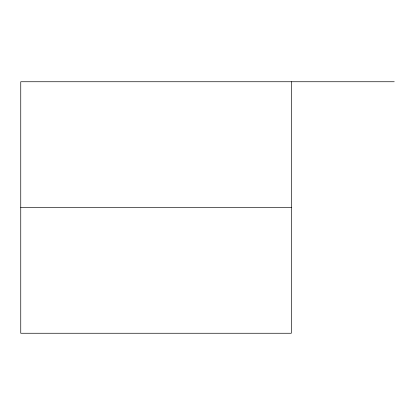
<?xml version="1.0" encoding="UTF-8"?>
<svg xmlns="http://www.w3.org/2000/svg" width="415" height="415" viewBox="0 0 415 415"><rect width="100%" height="100%" fill="white"/><g stroke="black" fill="none" stroke-linecap="round" stroke-linejoin="round"><path stroke-width="0.62" d="M394.25 81.745L20.75 81.745L20.75 333.255L291.32 333.255L291.32 81.745M20.75 207.5L291.32 207.5"/></g></svg>
